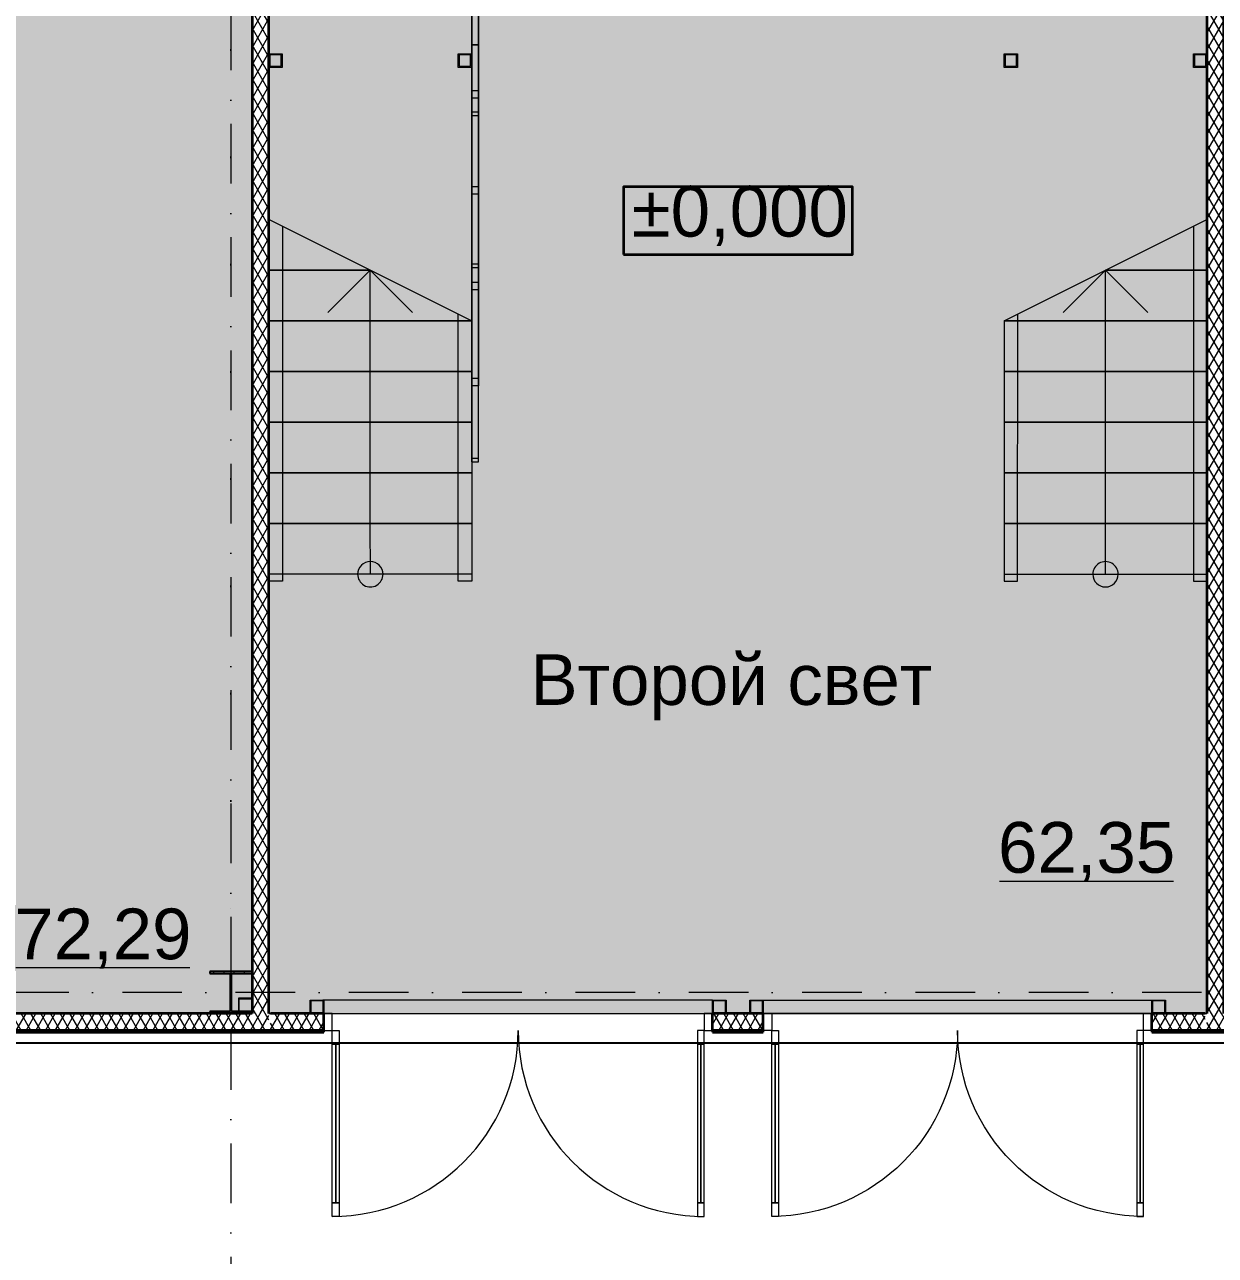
# Model space of a CAD drawing. Header units: millimetres. Extents: x -10605 to 104127, y -15987 to 52426.
# Drawn here: x 44780 to 51825, y -1556 to 5728 of the extents above; entities that cross this region are included whole.
import ezdxf
from ezdxf.enums import TextEntityAlignment as Align

# ---------------------------------------------------------------- set-up
doc = ezdxf.new("R2010")
doc.units = ezdxf.units.MM
doc.header["$MEASUREMENT"] = 0
doc.linetypes.add('Dot & Dashed', pattern=[670.277762, 352.777767, -176.388884, 0, -141.111112])
doc.linetypes.add('Крупный пунктир', pattern=[634.99999, 0, -634.99999])
for name, color, linetype, lineweight in [('0_Ном._пера__100', 7, 'Continuous', 9), ('0_Ном._пера__200', 7, 'Continuous', 0), ('Двери Archicad_Ном._пера__200', 7, 'Continuous', 0), ('Двери Archicad_Ном._пера__3', 7, 'Continuous', 0), ('Двери Archicad_Ном._пера__97', 7, 'Continuous', 35), ('Зоны_Ном._пера__91', 255, 'Continuous', 0), ('Лестницы_Ном._пера__100', 7, 'Continuous', 9), ('Металлический каркас здания_Ном._пера__100', 7, 'Continuous', 9), ('Металлический каркас здания_Ном._пера__98', 7, 'Continuous', 25), ('Металлический каркас здания_Ном._пера__99', 7, 'Continuous', 15), ('Оси_Ном._пера__200', 7, 'Continuous', 0), ('Паспорта Зон Archicad_Ном._пера__100', 7, 'Continuous', 9), ('Стены _Ном._пера__97', 7, 'Continuous', 35), ('Стены _Ном._пера__98', 7, 'Continuous', 25), ('Фасадные панели_Ном._пера__200', 7, 'Continuous', 0), ('Фасадные панели_Ном._пера__97', 7, 'Continuous', 35)]:
    doc.layers.add(name, color=color, linetype=linetype, lineweight=lineweight)
for name, color, linetype in [('Двери Archicad', 7, 'Continuous'), ('Зоны', 7, 'Continuous'), ('Лестницы', 7, 'Continuous'), ('Металлический каркас здания', 7, 'Continuous'), ('Оси', 7, 'Continuous'), ('Стены', 7, 'Continuous'), ('Фасадные панели', 7, 'Continuous')]:
    doc.layers.add(name, color=color, linetype=linetype)
doc.layers.add('Зоны_Ном._пера__2', color=7, linetype='Continuous', lineweight=0, true_color=0xc2747474)
doc.styles.add('РЎР“Р•РќР•Р\xa0РР\xa0_РЎРўРР›Р¬_1', font='arial.ttf')
pattern_1 = [(60, (0, 0), (-43.30127, 25), []), (120, (0, 0), (43.30127, 25), [])]
pattern_2 = [(90, (0, 0), (-60, 0), [])]

# ---------------------------------------------------------------- blocks, each defined once
blk = doc.blocks.new('Разгрузочный тамбур_28_7', base_point=(43604.8, 6348.7))
at = {"layer": 'Зоны', "linetype": 'Continuous', "lineweight": 0, "true_color": 0x3f3f3f}
blk.add_hatch(color=250, dxfattribs=at).paths.add_polyline_path([(40050, -125), (46125, -125), (46125, 11775), (44530, 11775), (40129.9, 11775), (40050, 11775)])
at = {"layer": 'Паспорта Зон Archicad_Ном._пера__100', "color": 7, "linetype": 'Continuous', "lineweight": 9}
blk.add_line((44727.8, 147.5), (45757.4, 147.5), dxfattribs=at)
for start, end in [(0, 180), (180, 0)]:
    blk.add_arc((44030.9, 1393.6), 505.7, start, end, dxfattribs=at)
at = {"layer": 'Паспорта Зон Archicad_Ном._пера__100', "color": 7, "lineweight": 9, "style": 'РЎР“Р•РќР•Р\xa0РР\xa0_РЎРўРР›Р¬_1'}
for tag, p in [('ROOM_NUMBER', (44030.9, 1391.1)), ('ROOM_AREA', (45242.6, 347))]:
    blk.add_attdef(tag, text='', height=300, dxfattribs=at).set_placement(p, align=Align.MIDDLE_CENTER)
blk = doc.blocks.new('Стена_2', base_point=(46125, -125))
at = {"layer": 'Стены', "linetype": 'Continuous', "lineweight": 0, "true_color": 0x000000}
h = blk.add_hatch(dxfattribs=at)
h.set_pattern_fill('Batt_Insulation__3_', color=18, style=0, pattern_type=2)
h.set_pattern_definition(pattern_1)
h.paths.add_polyline_path([(46225, -125), (46225, 11775), (46125, 11775), (46125, -125)])
at = {"layer": 'Стены _Ном._пера__97', "color": 7, "linetype": 'Continuous', "lineweight": 35, "flags": 128}
for points in [[(46125, 11775), (46125, -125)], [(46225, -125), (46225, 11775)]]:
    blk.add_lwpolyline(points, dxfattribs=at)
blk = doc.blocks.new('Стена_3', base_point=(51875, 11775))
at = {"layer": 'Стены', "linetype": 'Continuous', "lineweight": 0, "true_color": 0x000000}
h = blk.add_hatch(dxfattribs=at)
h.set_pattern_fill('Batt_Insulation__3_', color=18, style=0, pattern_type=2)
h.set_pattern_definition(pattern_1)
h.paths.add_polyline_path([(51775, 11775), (51775, -125), (51875, -125), (51875, 11775)])
at = {"layer": 'Стены _Ном._пера__97', "color": 7, "linetype": 'Continuous', "lineweight": 35, "flags": 128}
for points in [[(51775, 11775), (51775, -125)], [(51875, -125), (51875, 11775)]]:
    blk.add_lwpolyline(points, dxfattribs=at)
blk = doc.blocks.new('Колонна SHS ГК 27')
at = {"layer": 'Металлический каркас здания_Ном._пера__99', "linetype": 'Continuous', "lineweight": 0, "true_color": 0xffffff}
h = blk.add_hatch(dxfattribs=at)
h.set_pattern_fill('Barabбs_tйglakц_бllу', style=0, pattern_type=2)
h.set_pattern_definition(pattern_2)
h.paths.add_polyline_path([(-40, -40), (40, -40), (40, 40), (-40, 40)])
h.paths.add_polyline_path([(-36.4, -36.4), (-36.4, 36.4), (36.4, 36.4), (36.4, -36.4)], flags=0)
at = {"layer": 'Металлический каркас здания_Ном._пера__99', "color": 7, "linetype": 'Continuous', "lineweight": 15}
for p, q in [((40, 40), (-40, 40)), ((-40, 40), (-40, -40)), ((-36.4, -36.4), (-36.4, 36.4)), ((-36.4, 36.4), (36.4, 36.4)), ((36.4, 36.4), (36.4, -36.4)), ((40, -40), (40, 40)), ((-40, -40), (40, -40)), ((36.4, -36.4), (-36.4, -36.4))]:
    blk.add_line(p, q, dxfattribs=at)
blk = doc.blocks.new('Труба Квадратного Сечения ГК SHS 27_3')
at = {"layer": 'Металлический каркас здания_Ном._пера__99', "color": 7, "linetype": 'Continuous', "lineweight": 15}
for p, q in [((1152.9, 40), (0, 40)), ((0, 40), (0, 0)), ((0, 0), (0, -40)), ((2305.7, 40), (1152.9, 40)), ((2305.7, 0), (2305.7, 40)), ((2305.7, -40), (2305.7, 0)), ((0, -40), (1152.9, -40)), ((1152.9, -40), (2305.7, -40))]:
    blk.add_line(p, q, dxfattribs=at)
blk = doc.blocks.new('Труба Квадратного Сечения ГК SHS 27_4')
at = {"layer": 'Металлический каркас здания_Ном._пера__99', "color": 7, "linetype": 'Continuous', "lineweight": 15}
for p, q in [((1150, 40), (0, 40)), ((0, 40), (0, 0)), ((0, 0), (0, -40)), ((2300, 40), (1150, 40)), ((2300, 0), (2300, 40)), ((2300, -40), (2300, 0)), ((0, -40), (1150, -40)), ((1150, -40), (2300, -40))]:
    blk.add_line(p, q, dxfattribs=at)
blk = doc.blocks.new('Тамбур-шлюз_95_53', base_point=(48664.8, 6424.7))
at = {"layer": 'Зоны_Ном._пера__2', "linetype": 'Continuous', "lineweight": 0, "true_color": 0x1d1d1d}
blk.add_hatch(color=250, dxfattribs=at).paths.add_polyline_path([(46225, -125), (51775, -125), (51775, 11775), (47425.2, 11775), (47425.2, 8700), (46225, 8700)])
at = {"layer": 'Паспорта Зон Archicad_Ном._пера__100', "color": 7, "linetype": 'Continuous', "lineweight": 9}
blk.add_line((50548.6, 659.4), (51578.2, 659.4), dxfattribs=at)
for start, end in [(0, 180), (180, 0)]:
    blk.add_arc((48441.3, 6815.4), 505.7, start, end, dxfattribs=at)
at = {"layer": 'Паспорта Зон Archicad_Ном._пера__100', "color": 7, "lineweight": 9, "style": 'РЎР“Р•РќР•Р\xa0РР\xa0_РЎРўРР›Р¬_1'}
for tag, p in [('ROOM_NUMBER', (48441.3, 6812.9)), ('ROOM_AREA', (51063.4, 858.9))]:
    blk.add_attdef(tag, text='', height=300, dxfattribs=at).set_placement(p, align=Align.MIDDLE_CENTER)
blk = doc.blocks.new('Перекрытие_1', base_point=(-300, -300))
at = {"layer": '0_Ном._пера__200', "color": 7, "linetype": 'Continuous', "lineweight": 0, "flags": 128}
blk.add_lwpolyline([(-300, -300), (98300.8, -300), (98300.8, 40300.8), (-300, 40300.8)], close=True, dxfattribs=at)
blk = doc.blocks.new('Лестница_5')
at = {"layer": 'Лестницы_Ном._пера__100', "color": 7, "linetype": 'Continuous', "lineweight": 9}
for p, q in [((46225.1, 2475), (46224.4, 4575)), ((46224.5, 4275), (46224.4, 4575)), ((47424.6, 3975.4), (46224.4, 4575)), ((46304.5, 4535), (46305.1, 2475)), ((46224.5, 4275), (46824.5, 4275.2)), ((46824.5, 4275.2), (46224.5, 4275)), ((46224.6, 3975), (46224.5, 4275)), ((46824.5, 4275.2), (46574.6, 4025.1)), ((46825, 2775.2), (46824.5, 4275.2)), ((47074.6, 4025.2), (46824.5, 4275.2)), ((47345.1, 2475.4), (47344.6, 4015.3)), ((46224.6, 3975), (47424.6, 3975.4)), ((47424.6, 3975.4), (46224.6, 3975)), ((46224.7, 3675), (46224.6, 3975)), ((47424.6, 3975.4), (47425.1, 2475.4)), ((47424.6, 3975.4), (47424.7, 3675.4)), ((46224.7, 3675), (47424.7, 3675.4)), ((47424.7, 3675.4), (46224.7, 3675)), ((46224.8, 3375), (46224.7, 3675)), ((47424.7, 3675.4), (47424.8, 3375.4)), ((46224.8, 3375), (47424.8, 3375.4)), ((47424.8, 3375.4), (46224.8, 3375)), ((46224.9, 3075), (46224.8, 3375)), ((47424.8, 3375.4), (47424.9, 3075.4)), ((46224.9, 3075), (47424.9, 3075.4)), ((47424.9, 3075.4), (46224.9, 3075)), ((46225, 2775), (46224.9, 3075)), ((47424.9, 3075.4), (47425, 2775.4)), ((46225, 2775), (47425, 2775.4)), ((47425, 2775.4), (46225, 2775)), ((46225.1, 2475), (46225, 2775)), ((46825.1, 2475.2), (46825, 2775.2)), ((47425, 2775.4), (47425.1, 2475.4)), ((47425.1, 2475.4), (46225.1, 2475)), ((46225.1, 2434.3), (46225.1, 2475)), ((46305.1, 2434.3), (46225.1, 2434.3)), ((46305.1, 2475), (46305.1, 2434.3)), ((47345.1, 2475.3), (47345.1, 2475.4)), ((47345.1, 2434.6), (47345.1, 2475.3)), ((47425.1, 2434.6), (47345.1, 2434.6)), ((47425.1, 2475.4), (47425.1, 2475.4)), ((47425.1, 2475.4), (47425.1, 2434.6)), ((47425.1, 2475.4), (47425.1, 2475.4))]:
    blk.add_line(p, q, dxfattribs=at)
for start, end in [(0.00869, 180.00869), (180.00869, 0.00869)]:
    blk.add_arc((46825.1, 2475.2), 75, start, end, dxfattribs=at)
blk = doc.blocks.new('Лестница_6')
at = {"layer": 'Лестницы_Ном._пера__100', "color": 7, "linetype": 'Continuous', "lineweight": 9}
for p, q in [((50575.4, 3975.4), (51775.6, 4575)), ((51695.5, 4535), (51694.9, 2475)), ((51774.9, 2475), (51775.6, 4575)), ((51775.5, 4275), (51775.6, 4575)), ((50925.4, 4025.2), (51175.5, 4275.2)), ((51175, 2775.2), (51175.5, 4275.2)), ((51775.5, 4275), (51175.5, 4275.2)), ((51175.5, 4275.2), (51775.5, 4275)), ((51175.5, 4275.2), (51425.4, 4025.1)), ((51775.4, 3975), (51775.5, 4275)), ((50654.9, 2475.4), (50655.4, 4015.3)), ((50575.4, 3975.4), (50574.9, 2475.4)), ((50575.4, 3975.4), (50575.3, 3675.4)), ((51775.4, 3975), (50575.4, 3975.4)), ((50575.4, 3975.4), (51775.4, 3975)), ((51775.3, 3675), (51775.4, 3975)), ((50575.3, 3675.4), (50575.2, 3375.4)), ((51775.3, 3675), (50575.3, 3675.4)), ((50575.3, 3675.4), (51775.3, 3675)), ((51775.2, 3375), (51775.3, 3675)), ((50575.2, 3375.4), (50575.1, 3075.4)), ((51775.2, 3375), (50575.2, 3375.4)), ((50575.2, 3375.4), (51775.2, 3375)), ((51775.1, 3075), (51775.2, 3375)), ((50575.1, 3075.4), (50575, 2775.4)), ((51775.1, 3075), (50575.1, 3075.4)), ((50575.1, 3075.4), (51775.1, 3075)), ((51775, 2775), (51775.1, 3075)), ((50575, 2775.4), (50574.9, 2475.4)), ((51775, 2775), (50575, 2775.4)), ((50575, 2775.4), (51775, 2775)), ((51174.9, 2475.2), (51175, 2775.2)), ((51774.9, 2475), (51775, 2775)), ((50574.9, 2475.4), (50574.9, 2475.4)), ((50574.9, 2475.4), (50574.9, 2434.6)), ((50574.9, 2475.4), (50574.9, 2475.4)), ((50574.9, 2475.4), (51774.9, 2475)), ((50574.9, 2434.6), (50654.9, 2434.6)), ((50654.9, 2475.3), (50654.9, 2475.4)), ((50654.9, 2434.6), (50654.9, 2475.3)), ((51694.9, 2475), (51694.9, 2434.3)), ((51694.9, 2434.3), (51774.9, 2434.3)), ((51774.9, 2434.3), (51774.9, 2475))]:
    blk.add_line(p, q, dxfattribs=at)
for start, end in [(359.99131, 179.99131), (179.99131, 359.99131)]:
    blk.add_arc((51174.9, 2475.2), 75, start, end, dxfattribs=at)
blk = doc.blocks.new('Стена_9', base_point=(48850, -225))
at = {"layer": 'Фасадные панели', "linetype": 'Continuous', "lineweight": 0, "true_color": 0xffffff}
blk.add_hatch(color=7, dxfattribs=at).paths.add_polyline_path([(48850, -235), (49150, -235), (49150, -225), (48850, -225)])
at = {"layer": 'Фасадные панели_Ном._пера__97', "color": 7, "linetype": 'Continuous', "lineweight": 35, "flags": 128}
for points in [[(49150, -225), (48850, -225)], [(48850, -225), (48850, -235)], [(48850, -235), (49150, -235)], [(49150, -235), (49150, -225)]]:
    blk.add_lwpolyline(points, dxfattribs=at)
blk = doc.blocks.new('Стена_10', base_point=(48850, -225))
at = {"layer": 'Фасадные панели_Ном._пера__200', "color": 7, "linetype": 'Continuous', "lineweight": 0, "flags": 128}
for points in [[(49150, -225), (48850, -225)], [(48850, -225), (48850, -235)], [(48850, -235), (49150, -235)], [(49150, -235), (49150, -225)]]:
    blk.add_lwpolyline(points, dxfattribs=at)
blk = doc.blocks.new('Стена_149', base_point=(44250, -225))
at = {"layer": 'Фасадные панели_Ном._пера__200', "color": 7, "linetype": 'Continuous', "lineweight": 0, "flags": 128}
for points in [[(45997.5, -225), (44250, -225)], [(44250, -225), (44250, -235)], [(44250, -235), (45997.5, -235)], [(45997.5, -235), (45997.5, -225)]]:
    blk.add_lwpolyline(points, dxfattribs=at)
blk = doc.blocks.new('Стена_150', base_point=(46550, -225))
at = {"layer": 'Фасадные панели_Ном._пера__200', "color": 7, "linetype": 'Continuous', "lineweight": 0, "flags": 128}
for points in [[(46550, -225), (46002.5, -225)], [(46002.5, -225), (46002.5, -235)], [(46002.5, -235), (46550, -235)], [(46550, -235), (46550, -225)]]:
    blk.add_lwpolyline(points, dxfattribs=at)
blk = doc.blocks.new('Стена_151', base_point=(46550, -225))
at = {"layer": 'Фасадные панели', "linetype": 'Continuous', "lineweight": 0, "true_color": 0xffffff}
blk.add_hatch(color=7, dxfattribs=at).paths.add_polyline_path([(46550, -225), (46002.5, -225), (46002.5, -235), (46550, -235)])
at = {"layer": 'Фасадные панели_Ном._пера__97', "color": 7, "linetype": 'Continuous', "lineweight": 35, "flags": 128}
for points in [[(46550, -225), (46002.5, -225)], [(46002.5, -225), (46002.5, -235)], [(46002.5, -235), (46550, -235)], [(46550, -235), (46550, -225)]]:
    blk.add_lwpolyline(points, dxfattribs=at)
blk = doc.blocks.new('Стена_332', base_point=(51450, -225))
at = {"layer": 'Фасадные панели_Ном._пера__200', "color": 7, "linetype": 'Continuous', "lineweight": 0, "flags": 128}
for points in [[(51997.5, -225), (51450, -225)], [(51450, -225), (51450, -235)], [(51450, -235), (51997.5, -235)], [(51997.5, -235), (51997.5, -225)]]:
    blk.add_lwpolyline(points, dxfattribs=at)
blk = doc.blocks.new('Стена_333', base_point=(51450, -225))
at = {"layer": 'Фасадные панели', "linetype": 'Continuous', "lineweight": 0, "true_color": 0xffffff}
blk.add_hatch(color=7, dxfattribs=at).paths.add_polyline_path([(51450, -235), (51997.5, -235), (51997.5, -225), (51450, -225)])
at = {"layer": 'Фасадные панели_Ном._пера__97', "color": 7, "linetype": 'Continuous', "lineweight": 35, "flags": 128}
for points in [[(51997.5, -225), (51450, -225)], [(51450, -225), (51450, -235)], [(51450, -235), (51997.5, -235)], [(51997.5, -235), (51997.5, -225)]]:
    blk.add_lwpolyline(points, dxfattribs=at)
blk = doc.blocks.new('Стена_353', base_point=(44250, -225))
at = {"layer": 'Фасадные панели', "linetype": 'Continuous', "lineweight": 0, "true_color": 0xffffff}
blk.add_hatch(color=7, dxfattribs=at).paths.add_polyline_path([(44250, -235), (45997.5, -235), (45997.5, -225), (44250, -225)])
at = {"layer": 'Фасадные панели_Ном._пера__97', "color": 7, "linetype": 'Continuous', "lineweight": 35, "flags": 128}
for points in [[(45997.5, -225), (44250, -225)], [(44250, -225), (44250, -235)], [(44250, -235), (45997.5, -235)], [(45997.5, -235), (45997.5, -225)]]:
    blk.add_lwpolyline(points, dxfattribs=at)
blk = doc.blocks.new('Колонна Универсальная 27')
at = {"layer": 'Металлический каркас здания_Ном._пера__98', "linetype": 'Continuous', "lineweight": 0, "true_color": 0xffffff}
h = blk.add_hatch(dxfattribs=at)
h.set_pattern_fill('Barabбs_tйglakц_бllу', style=0, pattern_type=2)
h.set_pattern_definition(pattern_2)
h.paths.add_polyline_path([(-125, -125), (125, -125), (125, -113), (4, -113), (4, 113), (125, 113), (125, 125), (-125, 125), (-125, 113), (-4, 113), (-4, -113), (-125, -113)])
at = {"layer": 'Металлический каркас здания_Ном._пера__98', "color": 7, "linetype": 'Continuous', "lineweight": 25}
for p, q in [((125, 125), (-125, 125)), ((-125, 125), (-125, 113)), ((-125, 113), (-4, 113)), ((-4, 113), (-4, -113)), ((4, -113), (4, 113)), ((4, 113), (125, 113)), ((125, 113), (125, 125)), ((-4, -113), (-125, -113)), ((-125, -113), (-125, -125)), ((-125, -125), (125, -125)), ((125, -113), (4, -113)), ((125, -125), (125, -113))]:
    blk.add_line(p, q, dxfattribs=at)
blk = doc.blocks.new('Стандартный Маркер Сетки')
at = {"layer": 'Оси_Ном._пера__200', "color": 7, "linetype": 'Dot & Dashed', "lineweight": 0}
blk.add_line((0, 0), (107805.4, 0), dxfattribs=at)
at = {"layer": 'Оси_Ном._пера__200', "color": 7, "lineweight": 0, "style": 'РЎР“Р•РќР•Р\xa0РР\xa0_РЎРўРР›Р¬_1'}
blk.add_attdef('AC_MarkerText_1', text='', height=300, dxfattribs=at).set_placement((108205.4, 150), align=Align.TOP_CENTER)
blk = doc.blocks.new('Двутавp К 26020-83 27_4')
at = {"layer": 'Металлический каркас здания_Ном._пера__98', "color": 7, "linetype": 'Крупный пунктир', "lineweight": 25}
blk.add_line((0, 0), (39750, 0), dxfattribs=at)
blk = doc.blocks.new('Колонна SHS ГК 27_2')
at = {"layer": 'Металлический каркас здания_Ном._пера__100', "linetype": 'Continuous', "lineweight": 0, "true_color": 0xffffff}
h = blk.add_hatch(dxfattribs=at)
h.set_pattern_fill('Barabбs_tйglakц_бllу', style=0, pattern_type=2)
h.set_pattern_definition(pattern_2)
h.paths.add_polyline_path([(-40, -40), (40, -40), (40, 40), (-40, 40)])
h.paths.add_polyline_path([(-33.7, -33.7), (-33.7, 33.7), (33.7, 33.7), (33.7, -33.7)], flags=0)
at = {"layer": 'Металлический каркас здания_Ном._пера__100', "color": 7, "linetype": 'Continuous', "lineweight": 9}
for p, q in [((40, 40), (-40, 40)), ((-40, 40), (-40, -40)), ((-33.7, -33.7), (-33.7, 33.7)), ((-33.7, 33.7), (33.7, 33.7)), ((33.7, 33.7), (33.7, -33.7)), ((40, -40), (40, 40)), ((-40, -40), (40, -40)), ((33.7, -33.7), (-33.7, -33.7))]:
    blk.add_line(p, q, dxfattribs=at)
blk = doc.blocks.new('ОГР-15')
at = {"layer": '0_Ном._пера__100', "color": 7, "linetype": 'Continuous', "lineweight": 9}
for p, q in [((937.2, 40), (0, 40)), ((0, 0), (0, 40)), ((0, 40), (20, 40)), ((0, 0), (0, 40)), ((937.2, 0), (0, 0)), ((20, 0), (0, 0)), ((20, 40), (20, 0)), ((20, 40), (57.4, 40)), ((20, 40), (20, 0)), ((20, 0), (57.4, 0)), ((57.4, 0), (57.4, 40)), ((57.4, 40), (102.6, 40)), ((102.6, 0), (57.4, 0)), ((102.6, 40), (102.6, 0)), ((102.6, 40), (625, 40)), ((102.6, 0), (625, 0)), ((625, 0), (625, 40)), ((625, 40), (670.2, 40)), ((670.2, 0), (625, 0)), ((670.2, 40), (670.2, 0)), ((670.2, 40), (3631.3, 40)), ((670.2, 0), (3631.3, 0)), ((685.8, 40), (685.8, 0)), ((731, 0), (731, 40)), ((937.2, 40), (932.5, 40)), ((932.5, 40), (932.5, 0)), ((932.5, 0), (937.2, 0)), ((5193.9, 40), (937.2, 40)), ((937.2, 0), (937.2, 40)), ((5193.9, 0), (937.2, 0)), ((1030, 0), (1030, 40)), ((1030, 0), (1030, 40)), ((1050, 40), (1050, 0)), ((1050, 40), (1050, 0)), ((1253.3, 40), (1253.3, 0)), ((1298.5, 0), (1298.5, 40)), ((1820.9, 40), (1820.9, 0)), ((1866.1, 0), (1866.1, 40)), ((1990, 0), (1990, 40)), ((1990, 0), (1990, 40)), ((1990, 0), (1990, 40)), ((1990, 0), (1990, 40)), ((2010, 40), (2010, 0)), ((2010, 40), (2010, 0)), ((2010, 40), (2010, 0)), ((2010, 40), (2010, 0)), ((2388.5, 40), (2388.5, 0)), ((2433.7, 0), (2433.7, 40)), ((2950, 0), (2950, 40)), ((2950, 0), (2950, 40)), ((2950, 0), (2950, 40)), ((2970, 40), (2970, 0)), ((2970, 40), (2970, 0)), ((2970, 40), (2970, 0)), ((2980, 0), (2980, 40)), ((3000, 40), (3000, 0)), ((3000, 40), (3000, 0)), ((3018.5, 40), (3018.5, 0)), ((3063.7, 0), (3063.7, 40)), ((3120.2, 0), (3120.2, 40)), ((3120.2, 40), (3165.4, 40)), ((3165.4, 0), (3120.2, 0)), ((3165.4, 40), (3165.4, 0)), ((3165.4, 40), (3880, 40)), ((3165.4, 0), (3880, 0)), ((3523.6, 40), (3523.6, 0)), ((3568.8, 0), (3568.8, 40)), ((3586, 40), (3586, 0)), ((3631.3, 0), (3631.3, 40)), ((3893.6, 40), (3631.3, 40)), ((3893.6, 0), (3631.3, 0)), ((3880, 0), (3880, 40)), ((3880, 40), (3880, 0)), ((3893.6, 40), (3934.1, 40)), ((3893.6, 0), (3893.6, 40)), ((3934.1, 0), (3893.6, 0)), ((3900, 0), (3900, 40)), ((3910, 0), (3910, 40)), ((3910, 0), (3910, 40)), ((3930, 40), (3930, 0)), ((3930, 40), (5426.5, 40)), ((3930, 40), (3930, 0)), ((3930, 0), (5426.5, 0)), ((3934.1, 40), (3934.1, 0)), ((4091.2, 40), (4091.2, 0)), ((4136.4, 0), (4136.4, 40)), ((4658.7, 40), (4658.7, 0)), ((4689.8, 40), (4709.8, 40)), ((4689.8, 0), (4689.8, 40)), ((4709.8, 0), (4689.8, 0)), ((4704, 0), (4704, 40)), ((4709.8, 40), (4709.8, 0)), ((5193.9, 40), (5189.3, 40)), ((5189.3, 40), (5189.3, 0)), ((5189.3, 0), (5193.9, 0)), ((5430.8, 40), (5193.9, 40)), ((5193.9, 0), (5193.9, 40)), ((5430.8, 0), (5193.9, 0)), ((5226.3, 40), (5226.3, 0)), ((5271.5, 0), (5271.5, 40)), ((5426.5, 40), (5435.3, 40)), ((5426.5, 0), (5426.5, 40)), ((5435.3, 0), (5426.5, 0)), ((5430.8, 0), (5430.8, 40)), ((5435.3, 40), (8109.4, 40)), ((5435.3, 40), (5435.3, 0)), ((5435.3, 0), (8109.4, 0)), ((5449.3, 40), (5449.3, 0)), ((6093.9, 40), (5454, 40)), ((5454, 40), (5454, 0)), ((6093.9, 0), (5454, 0)), ((5494.5, 0), (5494.5, 40)), ((5589.8, 40), (5609.8, 40)), ((5589.8, 0), (5589.8, 40)), ((5589.8, 0), (5589.8, 40)), ((5589.8, 0), (5589.8, 40)), ((5609.8, 0), (5589.8, 0)), ((5609.8, 40), (5609.8, 0)), ((5609.8, 40), (5609.8, 0)), ((5609.8, 40), (5609.8, 0)), ((5793.9, 40), (5793.9, 0)), ((5839.1, 0), (5839.1, 40)), ((6089.3, 40), (6089.3, 0)), ((6089.3, 40), (6089.3, 0)), ((6093.9, 40), (6089.3, 40)), ((6089.3, 0), (6093.9, 0)), ((6093.9, 0), (6093.9, 40)), ((8560, 40), (6093.9, 40)), ((6093.9, 0), (6093.9, 40)), ((8560, 0), (6093.9, 0)), ((6361.5, 40), (6361.5, 0)), ((6406.7, 0), (6406.7, 40)), ((6489.8, 0), (6489.8, 40)), ((6489.8, 0), (6489.8, 40)), ((6489.8, 0), (6489.8, 40)), ((6509.8, 40), (6509.8, 0)), ((6509.8, 40), (6509.8, 0)), ((6509.8, 40), (6509.8, 0)), ((6929, 40), (6929, 0)), ((6974.2, 0), (6974.2, 40)), ((7389.8, 0), (7389.8, 40)), ((7389.8, 0), (7389.8, 40)), ((7409.8, 40), (7409.8, 0)), ((7409.8, 40), (7409.8, 0)), ((7496.6, 40), (7496.6, 0)), ((7541.8, 0), (7541.8, 40)), ((8064.2, 40), (8064.2, 0)), ((8109.4, 0), (8109.4, 40)), ((8540, 40), (8560, 40)), ((8540, 0), (8540, 40)), ((8560, 0), (8540, 0)), ((8560, 40), (8560, 0))]:
    blk.add_line(p, q, dxfattribs=at)
blk = doc.blocks.new('Отметка Уровня_3', base_point=(49000, 4568))
at = {"layer": 'Стены _Ном._пера__97', "color": 7, "linetype": 'Continuous', "lineweight": 35, "flags": 128}
blk.add_lwpolyline([(48322.3, 4368), (49677.7, 4368), (49677.7, 4768), (48322.3, 4768)], close=True, dxfattribs=at)
at = {"layer": 'Стены _Ном._пера__98', "color": 7, "lineweight": 25, "insert": (48372.3, 4418), "char_height": 300, "attachment_point": 7, "style": 'РЎР“Р•РќР•Р\xa0РР\xa0_РЎРўРР›Р¬_1'}
blk.add_mtext('\\A1;{\\pql;\\fArial|b0|i0|c204|p0;\\W1.000000;±0,000}', dxfattribs=at)
blk = doc.blocks.new('Перекрытие_75', base_point=(3875, -3275))
at = {"layer": 'Стены _Ном._пера__98', "color": 7, "linetype": 'Continuous', "lineweight": 25, "flags": 128}
blk.add_lwpolyline([(3875, -3275), (94125, -3275), (94125, -300), (3875, -300)], close=True, dxfattribs=at)
blk = doc.blocks.new('Металлическая Двупольная дверь 27_2')
at = {"layer": 'Двери Archicad_Ном._пера__200', "color": 7, "linetype": 'Continuous', "lineweight": 0}
for p, q in [((-1100, 0), (-1150, 0)), ((-1150, 0), (-1150, -100)), ((-1100, -100), (-1100, 0)), ((1150, 0), (1100, 0)), ((1100, 0), (1100, -100)), ((1150, -100), (1150, 0)), ((-1150, -100), (-1100, -100)), ((1100, -100), (1150, -100))]:
    blk.add_line(p, q, dxfattribs=at)
at = {"layer": 'Двери Archicad_Ном._пера__3', "color": 7, "linetype": 'Continuous', "lineweight": 0}
for p, q in [((-1100, 1100), (-1100, 1020)), ((-1060, 1100), (-1100, 1100)), ((-1060, 1020), (-1060, 1100)), ((1060, 1020), (1060, 1100)), ((1060, 1100), (1100, 1100)), ((1100, 1100), (1100, 1020)), ((-1100, 1020), (-1060, 1020)), ((-1080, 1020), (-1080, 80)), ((1100, 1020), (1060, 1020)), ((1080, 1020), (1080, 80)), ((-1060, 80), (-1100, 80)), ((-1100, 80), (-1100, 0)), ((-1060, 0), (-1060, 80)), ((1060, 0), (1060, 80)), ((1060, 80), (1100, 80)), ((1100, 80), (1100, 0)), ((-1100, 0), (-1060, 0)), ((1100, 0), (1060, 0))]:
    blk.add_line(p, q, dxfattribs=at)
at = {"layer": 'Двери Archicad_Ном._пера__3', "color": 7, "linetype": 'Continuous', "lineweight": 0, "flags": 128}
for points in [[(-1100, 1020), (-1100, 80), (-1080, 80), (-1080, 1020)], [(-1080, 1020), (-1080, 80), (-1060, 80), (-1060, 1020)], [(1080, 1020), (1080, 80), (1060, 80), (1060, 1020)], [(1100, 1020), (1100, 80), (1080, 80), (1080, 1020)]]:
    blk.add_lwpolyline(points, close=True, dxfattribs=at)
at = {"layer": 'Двери Archicad_Ном._пера__3', "color": 7, "linetype": 'Continuous', "lineweight": 0}
for centre, start, end in [((-1100, 0), 0, 90), ((1100, 0), 90, 180)]:
    blk.add_arc(centre, 1100, start, end, dxfattribs=at)
at = {"layer": 'Двери Archicad_Ном._пера__97', "color": 7, "linetype": 'Continuous', "lineweight": 35}
for p, q in [((-1150, 0), (-1150, -100)), ((-1150, 0), (-1150, -100)), ((1150, 0), (1150, -100)), ((1150, 0), (1150, -100))]:
    blk.add_line(p, q, dxfattribs=at)
blk = doc.blocks.new('Стена_413', base_point=(-125, -125))
at = {"layer": 'Стены', "linetype": 'Continuous', "lineweight": 0, "true_color": 0x000000}
h = blk.add_hatch(dxfattribs=at)
h.set_pattern_fill('Batt_Insulation__3_', color=18, style=0, pattern_type=2)
h.set_pattern_definition(pattern_1)
h.paths.add_polyline_path([(44300, -125), (44250, -125), (44250, -225), (46225, -225), (46225, -125)])
h = blk.add_hatch(dxfattribs=at)
h.set_pattern_fill('Batt_Insulation__3_', color=18, style=0, pattern_type=2)
h.set_pattern_definition(pattern_1)
h.paths.add_polyline_path([(46235, -125), (46235, -225), (46550, -225), (46550, -125)])
h = blk.add_hatch(dxfattribs=at)
h.set_pattern_fill('Batt_Insulation__3_', color=18, style=0, pattern_type=2)
h.set_pattern_definition(pattern_1)
h.paths.add_polyline_path([(48850, -125), (48850, -225), (49150, -225), (49150, -125)])
h = blk.add_hatch(dxfattribs=at)
h.set_pattern_fill('Batt_Insulation__3_', color=18, style=0, pattern_type=2)
h.set_pattern_definition(pattern_1)
h.paths.add_polyline_path([(51450, -225), (51765, -225), (51765, -125), (51450, -125)])
h = blk.add_hatch(dxfattribs=at)
h.set_pattern_fill('Batt_Insulation__3_', color=18, style=0, pattern_type=2)
h.set_pattern_definition(pattern_1)
h.paths.add_polyline_path([(53700, -125), (51775, -125), (51775, -225), (53750, -225), (53750, -125)])
at = {"layer": 'Стены _Ном._пера__97', "color": 7, "linetype": 'Continuous', "lineweight": 35}
for p, q in [((46550, -225), (46550, -125)), ((48850, -225), (48850, -125)), ((49150, -225), (49150, -125)), ((51450, -225), (51450, -125))]:
    blk.add_line(p, q, dxfattribs=at)
at = {"layer": 'Стены _Ном._пера__97', "color": 7, "linetype": 'Continuous', "lineweight": 35, "flags": 128}
for points in [[(46125, -125), (44300, -125)], [(46550, -125), (46235, -125)], [(49150, -125), (48850, -125)], [(51765, -125), (51450, -125)], [(44250, -225), (46550, -225)], [(48850, -225), (49150, -225)], [(51450, -225), (53750, -225)]]:
    blk.add_lwpolyline(points, dxfattribs=at)
at = {"layer": 'Двери Archicad', "color": 7, "linetype": 'Continuous', "lineweight": 50, "zscale": 1000, "rotation": 180}
blk.add_blockref('Металлическая Двупольная дверь 27_2', (47700, -225), dxfattribs=at)
at = {"layer": 'Двери Archicad', "color": 7, "linetype": 'Continuous', "lineweight": 50, "xscale": -1, "zscale": 1000, "rotation": 180}
blk.add_blockref('Металлическая Двупольная дверь 27_2', (50300, -225), dxfattribs=at)
blk = doc.blocks.new('Стандартный Маркер Сетки_4')
at = {"layer": 'Оси_Ном._пера__200', "color": 7, "linetype": 'Dot & Dashed', "lineweight": 0}
blk.add_line((0, 0), (55187, 0), dxfattribs=at)
at = {"layer": 'Оси_Ном._пера__200', "color": 7, "lineweight": 0, "style": 'РЎР“Р•РќР•Р\xa0РР\xa0_РЎРўРР›Р¬_1'}
blk.add_attdef('AC_MarkerText_1', text='', height=300, rotation=90, dxfattribs=at).set_placement((55368.5, -68.6), align=Align.TOP_CENTER)

msp = doc.modelspace()

# ---------------------------------------------------------------- linework, layer by layer
at = {"layer": 'Зоны_Ном._пера__2', "color": 8, "linetype": 'Continuous', "lineweight": 0, "true_color": 0x747474, "flags": 128}
msp.add_lwpolyline([(46225, -125), (51775, -125), (51775, 11775), (47425.24442, 11775), (47425.24442, 8700), (46225, 8700)], close=True, dxfattribs=at)
at = {"layer": 'Зоны_Ном._пера__91', "color": 255, "linetype": 'Continuous', "lineweight": 0, "flags": 128}
msp.add_lwpolyline([(40050.00006, -125), (46124.99999, -125), (46124.99999, 11775), (44529.99998, 11775), (40129.94338, 11775), (40050.00006, 11775)], close=True, dxfattribs=at)

# ---------------------------------------------------------------- block references
at = {"color": 7, "linetype": 'Continuous', "lineweight": 0}
msp.add_blockref('Перекрытие_1', (-300.00019, -299.99993), dxfattribs=at)
at = {"layer": '0_Ном._пера__100', "color": 7, "linetype": 'Continuous', "lineweight": 9, "xscale": -1, "zscale": 1000, "rotation": 90}
msp.add_blockref('ОГР-15', (47465.06483, 11700), dxfattribs=at)
at = {"layer": 'Зоны', "color": 7, "linetype": 'Continuous', "lineweight": 9}
for name, p, values in [('Разгрузочный тамбур_28_7', (43604.79817, 6348.68899), {'ROOM_NUMBER': '28', 'ROOM_AREA': '72,29'}), ('Тамбур-шлюз_95_53', (48664.75053, 6424.74237), {'ROOM_NUMBER': '95', 'ROOM_AREA': '62,35'})]:
    msp.add_blockref(name, p, dxfattribs=at).add_auto_attribs(values)
at = {"layer": 'Лестницы', "color": 7, "linetype": 'Continuous', "lineweight": 9}
for name in ['Лестница_5', 'Лестница_6']:
    msp.add_blockref(name, (0, 0), dxfattribs=at)
at = {"layer": 'Металлический каркас здания', "color": 7, "linetype": 'Continuous', "lineweight": 9, "zscale": 1000, "rotation": 270}
msp.add_blockref('Двутавp К 26020-83 27_4', (46000.00006, 39875.00005), dxfattribs=at)
at = {"layer": 'Металлический каркас здания_Ном._пера__100', "color": 7, "linetype": 'Continuous', "lineweight": 9, "xscale": -1, "zscale": 1000, "rotation": 90}
for p in [(46264.18584, 5515.35157), (47384.18579, 5515.35157), (50615.00005, 5515.35157), (51735, 5515.35157)]:
    msp.add_blockref('Колонна SHS ГК 27_2', p, dxfattribs=at)
at = {"layer": 'Металлический каркас здания_Ном._пера__98', "color": 7, "linetype": 'Continuous', "lineweight": 25, "zscale": 1000, "rotation": 180}
msp.add_blockref('Колонна Универсальная 27', (46000, 0), dxfattribs=at)
at = {"layer": 'Металлический каркас здания_Ном._пера__99', "color": 7, "linetype": 'Continuous', "lineweight": 15, "zscale": 1000, "rotation": 180}
for name, p in [('Колонна SHS ГК 27', (46085, -73)), ('Труба Квадратного Сечения ГК SHS 27_3', (48850.00011, -85))]:
    msp.add_blockref(name, p, dxfattribs=at)
at = {"layer": 'Металлический каркас здания_Ном._пера__99', "color": 7, "linetype": 'Continuous', "lineweight": 15, "xscale": -1, "zscale": 1000, "rotation": 180}
for name, p in [('Колонна SHS ГК 27', (46510.00011, -85)), ('Колонна SHS ГК 27', (48890.00011, -85)), ('Колонна SHS ГК 27', (49110.00011, -85)), ('Труба Квадратного Сечения ГК SHS 27_4', (49150.00004, -85)), ('Колонна SHS ГК 27', (51490.00004, -85))]:
    msp.add_blockref(name, p, dxfattribs=at)
at = {"layer": 'Оси', "color": 8, "linetype": 'Continuous', "lineweight": 0, "true_color": 0x747474, "zscale": 1000, "rotation": 270}
msp.add_blockref('Стандартный Маркер Сетки_4', (46000, 40000.00005), dxfattribs=at)
at = {"layer": 'Оси', "color": 8, "linetype": 'Continuous', "lineweight": 0, "true_color": 0x747474, "xscale": -1, "zscale": 1000}
msp.add_blockref('Стандартный Маркер Сетки', (98000.00007, 0), dxfattribs=at)
at = {"layer": 'Стены', "color": 7, "lineweight": 35}
for name, p in [('Стена_2', (46125, -125)), ('Стена_3', (51875, 11775)), ('Стена_413', (-125, -125))]:
    msp.add_blockref(name, p, dxfattribs=at)
at = {"layer": 'Стены', "color": 7, "lineweight": 9}
msp.add_blockref('Отметка Уровня_3', (48999.99993, 4568.04612), dxfattribs=at)
at = {"layer": 'Стены', "color": 7, "linetype": 'Continuous', "lineweight": 25}
msp.add_blockref('Перекрытие_75', (3875, -3275), dxfattribs=at)
at = {"layer": 'Фасадные панели', "color": 7, "lineweight": 35}
for name, p in [('Стена_353', (44250.00008, -225)), ('Стена_149', (44250.0001, -225)), ('Стена_150', (46550.00011, -225)), ('Стена_151', (46550.00011, -225)), ('Стена_9', (48850.00011, -225)), ('Стена_10', (48850.00011, -225)), ('Стена_332', (51450.00004, -225)), ('Стена_333', (51450.00004, -225))]:
    msp.add_blockref(name, p, dxfattribs=at)

# ---------------------------------------------------------------- texts
at = {"layer": '0_Ном._пера__100', "color": 7, "linetype": 'Continuous', "lineweight": 9, "insert": (47772.08083, 2002.10062), "char_height": 300, "attachment_point": 1, "style": 'РЎР“Р•РќР•Р\xa0РР\xa0_РЎРўРР›Р¬_1'}
msp.add_mtext('\\A1;{\\pql;\\fArial|b0|i0|c204|p0;\\W1.000000;Второй свет }', dxfattribs=at)

doc.saveas('drawing.dxf')
